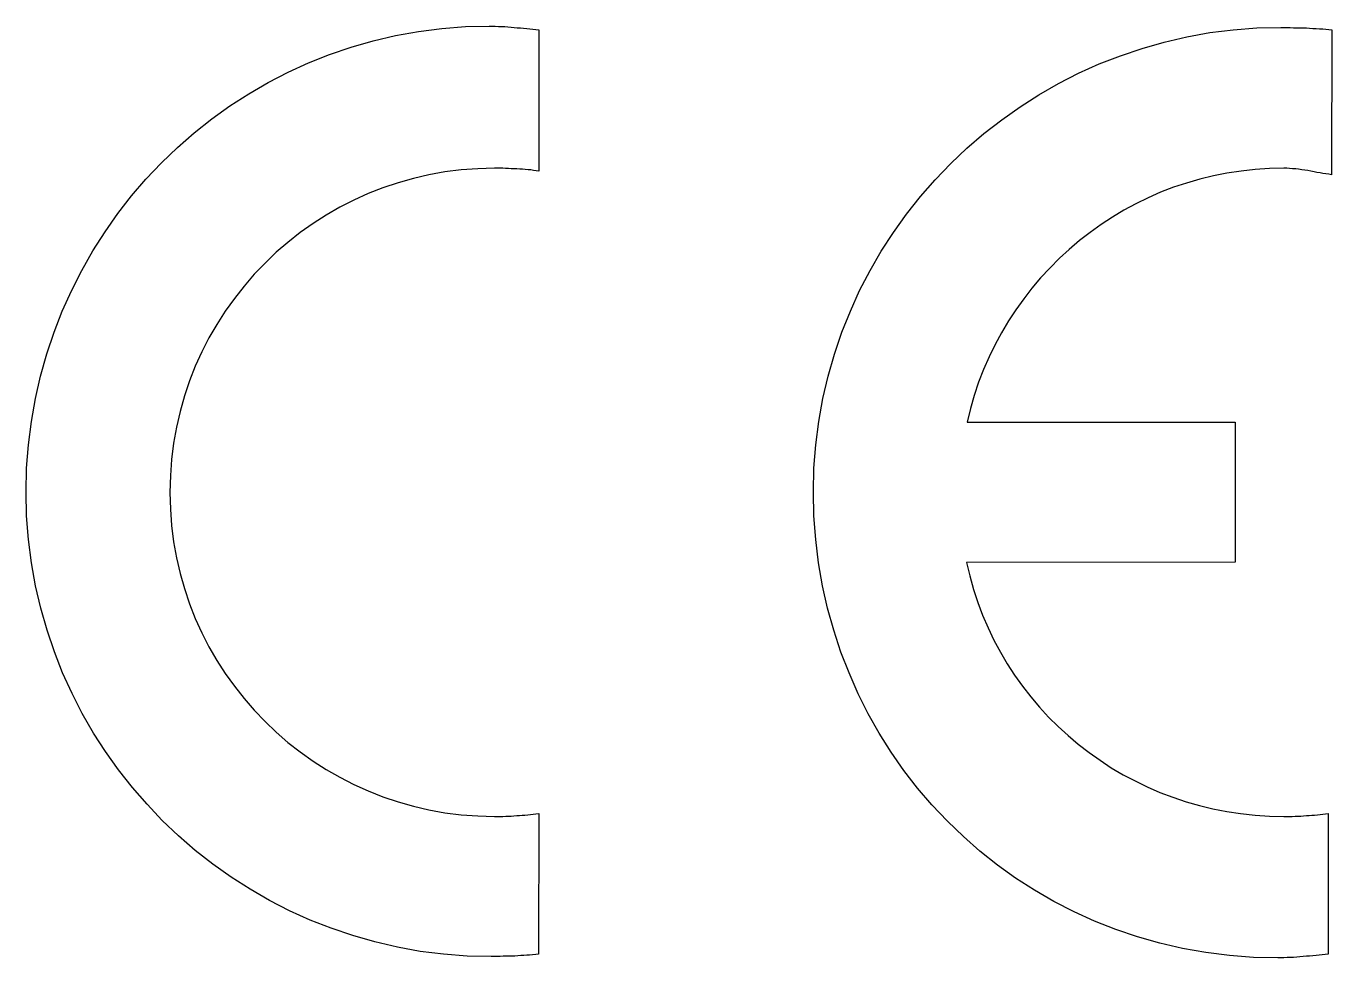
# Model space of a CAD drawing. Extents: x -62 to 64, y -39 to 52.
import ezdxf

# ---------------------------------------------------------------- set-up
doc = ezdxf.new("R2010")
doc.units = 0
doc.layers.add('5', color=5, linetype='CONTINUOUS')

msp = doc.modelspace()

# ---------------------------------------------------------------- linework, layer by layer
at = {"layer": '5', "linetype": 'CONTINUOUS'}
for points in [[(-12.425, 37.657), (-12.679, 37.683), (-12.933, 37.708), (-13.213, 37.759), (-13.467, 37.784), (-13.746, 37.81), (-14, 37.835), (-14.28, 37.835), (-14.559, 37.86), (-14.814, 37.886), (-15.093, 37.886), (-15.373, 37.911), (-15.652, 37.911), (-15.906, 37.937), (-16.186, 37.937), (-16.44, 37.937), (-16.719, 37.937), (-18.346, 37.886), (-19.946, 37.784), (-21.522, 37.581), (-23.072, 37.301), (-24.571, 36.946), (-26.07, 36.514), (-27.544, 36.031), (-28.967, 35.472), (-30.364, 34.837), (-31.711, 34.151), (-33.032, 33.388), (-34.303, 32.575), (-35.548, 31.686), (-36.742, 30.746), (-37.886, 29.78), (-38.953, 28.738), (-39.995, 27.646), (-40.986, 26.502), (-41.926, 25.308), (-42.815, 24.088), (-43.628, 22.792), (-44.391, 21.496), (-45.077, 20.124), (-45.712, 18.727), (-46.271, 17.304), (-46.754, 15.855), (-47.186, 14.356), (-47.542, 12.832), (-47.821, 11.282), (-48.024, 9.706), (-48.126, 8.131), (-48.177, 6.504), (-48.126, 4.878), (-48.024, 3.303), (-47.821, 1.727), (-47.542, 0.177), (-47.186, -1.346), (-46.754, -2.82), (-46.271, -4.294), (-45.712, -5.717), (-45.077, -7.114), (-44.391, -8.461), (-43.628, -9.782), (-42.815, -11.053), (-41.926, -12.273), (-40.986, -13.467), (-39.995, -14.61), (-38.953, -15.703), (-37.886, -16.745), (-36.742, -17.736), (-35.548, -18.65), (-34.303, -19.54), (-33.032, -20.353), (-31.711, -21.115), (-30.364, -21.801), (-28.967, -22.437), (-27.544, -22.996), (-26.07, -23.478), (-24.571, -23.91), (-23.072, -24.266), (-21.522, -24.546), (-19.946, -24.749), (-18.346, -24.85), (-16.719, -24.901), (-16.44, -24.901), (-16.186, -24.901), (-15.906, -24.901), (-15.627, -24.876), (-15.373, -24.876), (-15.093, -24.876), (-14.839, -24.85), (-14.559, -24.825), (-14.305, -24.825), (-14.026, -24.8), (-13.772, -24.774), (-13.492, -24.749), (-13.238, -24.723), (-12.959, -24.698), (-12.704, -24.647), (-12.425, -24.622), (-12.45, -38.267), (-12.73, -38.292), (-13.035, -38.318), (-13.314, -38.343), (-13.594, -38.369), (-13.873, -38.394), (-14.178, -38.394), (-14.458, -38.419), (-14.737, -38.445), (-15.017, -38.445), (-15.322, -38.47), (-15.601, -38.47), (-15.881, -38.47), (-16.186, -38.496), (-16.465, -38.496), (-16.77, -38.496), (-17.05, -38.496), (-19.362, -38.445), (-21.649, -38.267), (-23.91, -37.987), (-26.121, -37.581), (-28.306, -37.073), (-30.441, -36.463), (-32.55, -35.751), (-34.583, -34.964), (-36.59, -34.049), (-38.521, -33.058), (-40.401, -31.965), (-42.231, -30.796), (-44.01, -29.551), (-45.712, -28.205), (-47.338, -26.782), (-48.914, -25.308), (-50.388, -23.732), (-51.81, -22.106), (-53.157, -20.404), (-54.402, -18.625), (-55.571, -16.821), (-56.664, -14.915), (-57.655, -12.984), (-58.57, -10.977), (-59.357, -8.944), (-60.069, -6.86), (-60.679, -4.726), (-61.187, -2.54), (-61.593, -0.33), (-61.873, 1.931), (-62.051, 4.218), (-62.102, 6.53), (-62.051, 8.842), (-61.873, 11.129), (-61.593, 13.391), (-61.187, 15.601), (-60.704, 17.787), (-60.094, 19.946), (-59.383, 22.03), (-58.595, 24.088), (-57.68, 26.096), (-56.715, 28.027), (-55.622, 29.932), (-54.453, 31.762), (-53.208, 33.541), (-51.887, 35.243), (-50.489, 36.869), (-48.99, 38.445), (-47.44, 39.944), (-45.814, 41.367), (-44.111, 42.714), (-42.358, 43.984), (-40.528, 45.153), (-38.648, 46.246), (-36.717, 47.237), (-34.735, 48.151), (-32.702, 48.965), (-30.619, 49.676), (-28.484, 50.286), (-26.299, 50.794), (-24.088, 51.175), (-21.827, 51.48), (-19.54, 51.658), (-17.227, 51.709), (-16.923, 51.709), (-16.643, 51.709), (-16.338, 51.683), (-16.033, 51.683), (-15.728, 51.658), (-15.423, 51.633), (-15.118, 51.607), (-14.814, 51.582), (-14.509, 51.556), (-14.204, 51.531), (-13.899, 51.506), (-13.594, 51.48), (-13.289, 51.455), (-13.009, 51.404), (-12.704, 51.379), (-12.425, 51.353), (-12.425, 37.657)], [(29.018, -0.279), (29.323, -1.6), (29.678, -2.896), (30.11, -4.167), (30.568, -5.412), (31.101, -6.632), (31.66, -7.826), (32.296, -8.995), (32.956, -10.113), (33.668, -11.205), (34.43, -12.273), (35.243, -13.314), (36.082, -14.305), (36.971, -15.271), (37.886, -16.186), (38.851, -17.075), (39.842, -17.914), (40.884, -18.727), (41.951, -19.464), (43.044, -20.2), (44.187, -20.861), (45.356, -21.471), (46.525, -22.055), (47.745, -22.589), (49.015, -23.046), (50.286, -23.478), (51.582, -23.834), (52.878, -24.164), (54.224, -24.419), (55.571, -24.622), (56.969, -24.774), (58.366, -24.876), (59.764, -24.901), (60.043, -24.901), (60.323, -24.901), (60.577, -24.901), (60.856, -24.876), (61.136, -24.876), (61.39, -24.876), (61.67, -24.85), (61.949, -24.825), (62.203, -24.825), (62.483, -24.8), (62.737, -24.774), (63.016, -24.749), (63.27, -24.723), (63.525, -24.698), (63.804, -24.647), (64.058, -24.622), (64.058, -38.267), (63.779, -38.292), (63.474, -38.318), (63.194, -38.369), (62.889, -38.394), (62.584, -38.419), (62.254, -38.445), (61.949, -38.47), (61.644, -38.496), (61.314, -38.521), (61.009, -38.546), (60.704, -38.572), (60.374, -38.597), (60.069, -38.597), (59.764, -38.623), (59.484, -38.623), (59.179, -38.623), (56.816, -38.572), (54.479, -38.394), (52.192, -38.089), (49.956, -37.708), (47.745, -37.2), (45.585, -36.59), (43.476, -35.878), (41.418, -35.065), (39.436, -34.151), (37.479, -33.16), (35.599, -32.067), (33.769, -30.898), (32.016, -29.628), (30.314, -28.281), (28.713, -26.858), (27.163, -25.359), (25.664, -23.783), (24.266, -22.157), (22.945, -20.455), (21.725, -18.676), (20.556, -16.846), (19.489, -14.966), (18.523, -13.009), (17.634, -11.002), (16.846, -8.969), (16.16, -6.86), (15.55, -4.726), (15.068, -2.54), (14.686, -0.33), (14.407, 1.931), (14.229, 4.218), (14.178, 6.53), (14.229, 8.842), (14.407, 11.129), (14.712, 13.391), (15.093, 15.601), (15.601, 17.787), (16.211, 19.921), (16.948, 22.03), (17.761, 24.063), (18.65, 26.07), (19.667, 28.001), (20.759, 29.882), (21.928, 31.711), (23.199, 33.49), (24.546, 35.192), (25.969, 36.819), (27.493, 38.394), (29.043, 39.868), (30.695, 41.291), (32.423, 42.637), (34.201, 43.883), (36.031, 45.051), (37.911, 46.144), (39.868, 47.135), (41.875, 48.05), (43.933, 48.838), (46.042, 49.549), (48.177, 50.159), (50.362, 50.667), (52.598, 51.074), (54.834, 51.353), (57.147, 51.531), (59.459, 51.582), (59.764, 51.582), (60.043, 51.582), (60.374, 51.582), (60.679, 51.556), (60.984, 51.556), (61.314, 51.556), (61.619, 51.531), (61.949, 51.531), (62.254, 51.506), (62.584, 51.48), (62.889, 51.48), (63.22, 51.455), (63.525, 51.429), (63.829, 51.404), (64.134, 51.379), (64.414, 51.353), (64.363, 37.301), (64.109, 37.352), (63.829, 37.378), (63.55, 37.428), (63.27, 37.479), (62.965, 37.53), (62.686, 37.581), (62.381, 37.632), (62.076, 37.708), (61.797, 37.733), (61.492, 37.784), (61.187, 37.835), (60.907, 37.86), (60.602, 37.886), (60.323, 37.911), (60.043, 37.937), (59.764, 37.937), (58.366, 37.911), (56.969, 37.81), (55.622, 37.657), (54.25, 37.454), (52.929, 37.2), (51.633, 36.869), (50.337, 36.488), (49.066, 36.082), (47.821, 35.599), (46.627, 35.065), (45.433, 34.481), (44.264, 33.871), (43.146, 33.185), (42.053, 32.473), (40.986, 31.711), (39.969, 30.923), (38.953, 30.06), (38.013, 29.196), (37.073, 28.255), (36.183, 27.29), (35.345, 26.299), (34.557, 25.282), (33.795, 24.215), (33.083, 23.123), (32.397, 21.979), (31.787, 20.836), (31.203, 19.641), (30.669, 18.422), (30.187, 17.177), (29.755, 15.906), (29.399, 14.636), (29.069, 13.314), (55.038, 13.314), (55.038, -0.254), (29.018, -0.279)]]:
    msp.add_lwpolyline(points, dxfattribs=at)

doc.saveas('drawing.dxf')
